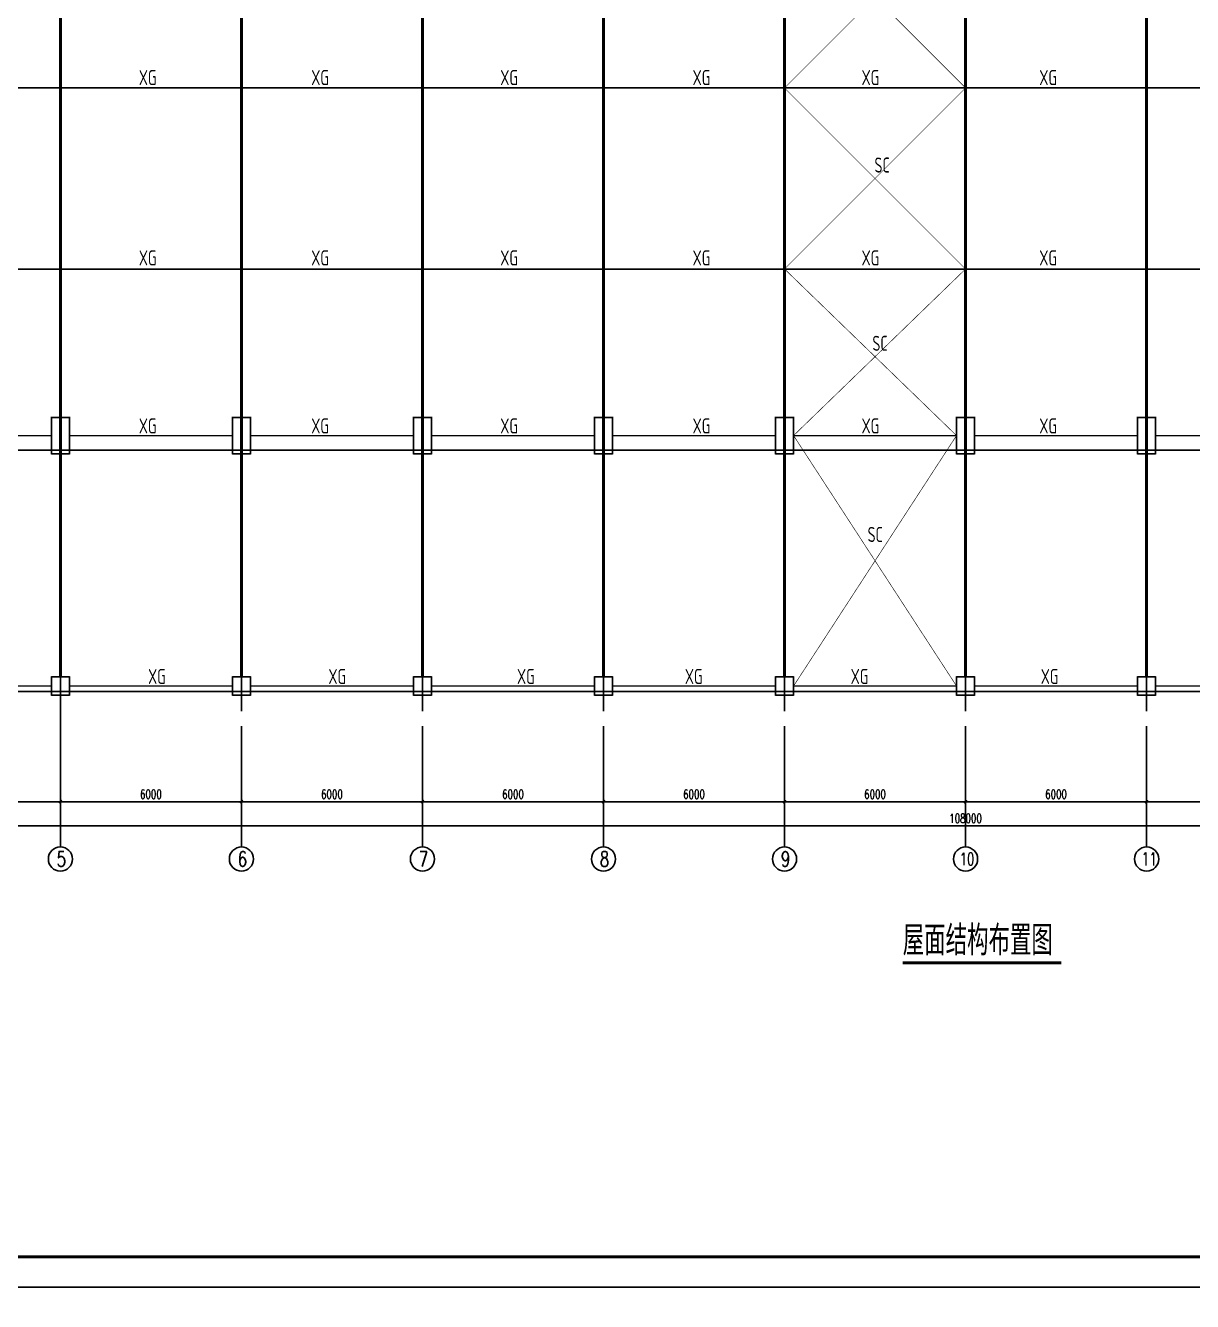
# Model space of a CAD drawing. Extents: x -73672 to 366960, y -527333 to 140666.
# Drawn here: x 222200 to 260877, y -275508 to -233221 of the extents above; entities that cross this region are included whole.
import ezdxf
from ezdxf.enums import TextEntityAlignment as Align

# ---------------------------------------------------------------- set-up
doc = ezdxf.new("R2010")
doc.units = 0
doc.header["$LTSCALE"] = 1000
doc.header["$MEASUREMENT"] = 0
for name, color, linetype in [('AXIS', 3, 'Continuous'), ('AXIS_TEXT', 7, 'Continuous'), ('COLU_DE_NUM', 7, 'Continuous'), ('COLUMN', 9, 'Continuous'), ('DIM_SYMB', 3, 'Continuous'), ('PUB_TITLE', 4, 'Continuous')]:
    doc.layers.add(name, color=color, linetype=linetype)
doc.styles.add('_TCH_AXIS', font='COMPLEX', dxfattribs={"bigfont": 'GBCBIG'})
doc.styles.add('_TCH_DIM_T3', font='SIMPLEX', dxfattribs={"width": 0.705882, "bigfont": 'GBCBIG'})
doc.styles.add('COMPLEX', font='COMPLEX', dxfattribs={"bigfont": 'Tssdchn.shx'})
doc.styles.get("Standard").update_dxf_attribs({"font": 'gbenor.shx', "bigfont": 'gbcbig.shx'})
doc.styles.add('TSSD_Label', font='Tssdeng.shx', dxfattribs={"width": 0.7, "bigfont": 'hztxt.shx'})
doc.dimstyles.new('_TCH_ARCH-100', dxfattribs={"dimtxt": 297.5, "dimasz": 100, "dimexe": 250, "dimexo": 300, "dimgap": 100, "dimtad": 1, "dimdec": 0, "dimzin": 0, "dimdsep": 46, "dimtxsty": '_TCH_DIM_T3', "dimblk": 'ARCHTICK', "dimcen": 0.09, "dimclrt": 7, "dimazin": 2, "dimtfac": 1, "dimtdec": 0, "dimtix": 1, "dimtmove": 2, "dimatfit": 3, "dimfxl": 0, "dimtolj": 1, "dimtzin": 0, "dimarcsym": 0})

# ---------------------------------------------------------------- blocks, each defined once
blk = doc.blocks.new('_ArchTick')
at = {"color": 0, "linetype": 'ByBlock', "const_width": 0.4}
blk.add_lwpolyline([(-0.5, -0.5), (0.5, 0.5)], dxfattribs=at)
blk = doc.blocks.new('*D8637')
at = {"layer": 'AXIS', "color": 0, "lineweight": -2}
for p, q in [((199356, -256744), (199356, -259994)), ((307356, -256744), (307356, -259994)), ((199356, -259744), (307356, -259744))]:
    blk.add_line(p, q, dxfattribs=at)
at = {"layer": 'Defpoints', "color": 0}
for p in [(199356, -256444), (307356, -256444), (307356, -259744)]:
    blk.add_point(p, dxfattribs=at)
at = {"layer": 'AXIS', "color": 0, "linetype": 'ByBlock', "lineweight": -2, "xscale": 100, "yscale": 100, "zscale": 100, "rotation": 180}
blk.add_blockref('_ArchTick', (199356, -259744), dxfattribs=at)
at = {"layer": 'AXIS', "color": 0, "linetype": 'ByBlock', "lineweight": -2, "xscale": 100, "yscale": 100, "zscale": 100}
blk.add_blockref('_ArchTick', (307356, -259744), dxfattribs=at)
at = {"layer": 'AXIS', "color": 7, "insert": (253356, -259496), "char_height": 297.5, "attachment_point": 5, "style": '_TCH_DIM_T3'}
blk.add_mtext('\\A1;108000', dxfattribs=at)
blk = doc.blocks.new('*D8641')
at = {"layer": 'AXIS', "color": 0, "lineweight": -2}
for p, q in [((217356, -256744), (217356, -259194)), ((223356, -256744), (223356, -259194)), ((217356, -258944), (223356, -258944))]:
    blk.add_line(p, q, dxfattribs=at)
at = {"layer": 'Defpoints', "color": 0}
for p in [(217356, -256444), (223356, -256444), (223356, -258944)]:
    blk.add_point(p, dxfattribs=at)
at = {"layer": 'AXIS', "color": 0, "linetype": 'ByBlock', "lineweight": -2, "xscale": 100, "yscale": 100, "zscale": 100, "rotation": 180}
blk.add_blockref('_ArchTick', (217356, -258944), dxfattribs=at)
at = {"layer": 'AXIS', "color": 0, "linetype": 'ByBlock', "lineweight": -2, "xscale": 100, "yscale": 100, "zscale": 100}
blk.add_blockref('_ArchTick', (223356, -258944), dxfattribs=at)
at = {"layer": 'AXIS', "color": 7, "insert": (220356, -258696), "char_height": 297.5, "attachment_point": 5, "style": '_TCH_DIM_T3'}
blk.add_mtext('\\A1;6000', dxfattribs=at)
blk = doc.blocks.new('*D8642')
at = {"layer": 'AXIS', "color": 0, "lineweight": -2}
for p, q in [((223356, -256744), (223356, -259194)), ((229356, -256744), (229356, -259194)), ((223356, -258944), (229356, -258944))]:
    blk.add_line(p, q, dxfattribs=at)
at = {"layer": 'Defpoints', "color": 0}
for p in [(223356, -256444), (229356, -256444), (229356, -258944)]:
    blk.add_point(p, dxfattribs=at)
at = {"layer": 'AXIS', "color": 0, "linetype": 'ByBlock', "lineweight": -2, "xscale": 100, "yscale": 100, "zscale": 100, "rotation": 180}
blk.add_blockref('_ArchTick', (223356, -258944), dxfattribs=at)
at = {"layer": 'AXIS', "color": 0, "linetype": 'ByBlock', "lineweight": -2, "xscale": 100, "yscale": 100, "zscale": 100}
blk.add_blockref('_ArchTick', (229356, -258944), dxfattribs=at)
at = {"layer": 'AXIS', "color": 7, "insert": (226356, -258696), "char_height": 297.5, "attachment_point": 5, "style": '_TCH_DIM_T3'}
blk.add_mtext('\\A1;6000', dxfattribs=at)
blk = doc.blocks.new('*D8643')
at = {"layer": 'AXIS', "color": 0, "lineweight": -2}
for p, q in [((229356, -256744), (229356, -259194)), ((235356, -256744), (235356, -259194)), ((229356, -258944), (235356, -258944))]:
    blk.add_line(p, q, dxfattribs=at)
at = {"layer": 'Defpoints', "color": 0}
for p in [(229356, -256444), (235356, -256444), (235356, -258944)]:
    blk.add_point(p, dxfattribs=at)
at = {"layer": 'AXIS', "color": 0, "linetype": 'ByBlock', "lineweight": -2, "xscale": 100, "yscale": 100, "zscale": 100, "rotation": 180}
blk.add_blockref('_ArchTick', (229356, -258944), dxfattribs=at)
at = {"layer": 'AXIS', "color": 0, "linetype": 'ByBlock', "lineweight": -2, "xscale": 100, "yscale": 100, "zscale": 100}
blk.add_blockref('_ArchTick', (235356, -258944), dxfattribs=at)
at = {"layer": 'AXIS', "color": 7, "insert": (232356, -258696), "char_height": 297.5, "attachment_point": 5, "style": '_TCH_DIM_T3'}
blk.add_mtext('\\A1;6000', dxfattribs=at)
blk = doc.blocks.new('*D8644')
at = {"layer": 'AXIS', "color": 0, "lineweight": -2}
for p, q in [((235356, -256744), (235356, -259194)), ((241356, -256744), (241356, -259194)), ((235356, -258944), (241356, -258944))]:
    blk.add_line(p, q, dxfattribs=at)
at = {"layer": 'Defpoints', "color": 0}
for p in [(235356, -256444), (241356, -256444), (241356, -258944)]:
    blk.add_point(p, dxfattribs=at)
at = {"layer": 'AXIS', "color": 0, "linetype": 'ByBlock', "lineweight": -2, "xscale": 100, "yscale": 100, "zscale": 100, "rotation": 180}
blk.add_blockref('_ArchTick', (235356, -258944), dxfattribs=at)
at = {"layer": 'AXIS', "color": 0, "linetype": 'ByBlock', "lineweight": -2, "xscale": 100, "yscale": 100, "zscale": 100}
blk.add_blockref('_ArchTick', (241356, -258944), dxfattribs=at)
at = {"layer": 'AXIS', "color": 7, "insert": (238356, -258696), "char_height": 297.5, "attachment_point": 5, "style": '_TCH_DIM_T3'}
blk.add_mtext('\\A1;6000', dxfattribs=at)
blk = doc.blocks.new('*D8645')
at = {"layer": 'AXIS', "color": 0, "lineweight": -2}
for p, q in [((241356, -256744), (241356, -259194)), ((247356, -256744), (247356, -259194)), ((241356, -258944), (247356, -258944))]:
    blk.add_line(p, q, dxfattribs=at)
at = {"layer": 'Defpoints', "color": 0}
for p in [(241356, -256444), (247356, -256444), (247356, -258944)]:
    blk.add_point(p, dxfattribs=at)
at = {"layer": 'AXIS', "color": 0, "linetype": 'ByBlock', "lineweight": -2, "xscale": 100, "yscale": 100, "zscale": 100, "rotation": 180}
blk.add_blockref('_ArchTick', (241356, -258944), dxfattribs=at)
at = {"layer": 'AXIS', "color": 0, "linetype": 'ByBlock', "lineweight": -2, "xscale": 100, "yscale": 100, "zscale": 100}
blk.add_blockref('_ArchTick', (247356, -258944), dxfattribs=at)
at = {"layer": 'AXIS', "color": 7, "insert": (244356, -258696), "char_height": 297.5, "attachment_point": 5, "style": '_TCH_DIM_T3'}
blk.add_mtext('\\A1;6000', dxfattribs=at)
blk = doc.blocks.new('*D8646')
at = {"layer": 'AXIS', "color": 0, "lineweight": -2}
for p, q in [((247356, -256744), (247356, -259194)), ((253356, -256744), (253356, -259194)), ((247356, -258944), (253356, -258944))]:
    blk.add_line(p, q, dxfattribs=at)
at = {"layer": 'Defpoints', "color": 0}
for p in [(247356, -256444), (253356, -256444), (253356, -258944)]:
    blk.add_point(p, dxfattribs=at)
at = {"layer": 'AXIS', "color": 0, "linetype": 'ByBlock', "lineweight": -2, "xscale": 100, "yscale": 100, "zscale": 100, "rotation": 180}
blk.add_blockref('_ArchTick', (247356, -258944), dxfattribs=at)
at = {"layer": 'AXIS', "color": 0, "linetype": 'ByBlock', "lineweight": -2, "xscale": 100, "yscale": 100, "zscale": 100}
blk.add_blockref('_ArchTick', (253356, -258944), dxfattribs=at)
at = {"layer": 'AXIS', "color": 7, "insert": (250356, -258696), "char_height": 297.5, "attachment_point": 5, "style": '_TCH_DIM_T3'}
blk.add_mtext('\\A1;6000', dxfattribs=at)
blk = doc.blocks.new('*D8647')
at = {"layer": 'AXIS', "color": 0, "lineweight": -2}
for p, q in [((253356, -256744), (253356, -259194)), ((259356, -256744), (259356, -259194)), ((253356, -258944), (259356, -258944))]:
    blk.add_line(p, q, dxfattribs=at)
at = {"layer": 'Defpoints', "color": 0}
for p in [(253356, -256444), (259356, -256444), (259356, -258944)]:
    blk.add_point(p, dxfattribs=at)
at = {"layer": 'AXIS', "color": 0, "linetype": 'ByBlock', "lineweight": -2, "xscale": 100, "yscale": 100, "zscale": 100, "rotation": 180}
blk.add_blockref('_ArchTick', (253356, -258944), dxfattribs=at)
at = {"layer": 'AXIS', "color": 0, "linetype": 'ByBlock', "lineweight": -2, "xscale": 100, "yscale": 100, "zscale": 100}
blk.add_blockref('_ArchTick', (259356, -258944), dxfattribs=at)
at = {"layer": 'AXIS', "color": 7, "insert": (256356, -258696), "char_height": 297.5, "attachment_point": 5, "style": '_TCH_DIM_T3'}
blk.add_mtext('\\A1;6000', dxfattribs=at)
blk = doc.blocks.new('*D8648')
at = {"layer": 'AXIS', "color": 0, "lineweight": -2}
for p, q in [((259356, -256744), (259356, -259194)), ((265356, -256744), (265356, -259194)), ((259356, -258944), (265356, -258944))]:
    blk.add_line(p, q, dxfattribs=at)
at = {"layer": 'Defpoints', "color": 0}
for p in [(259356, -256444), (265356, -256444), (265356, -258944)]:
    blk.add_point(p, dxfattribs=at)
at = {"layer": 'AXIS', "color": 0, "linetype": 'ByBlock', "lineweight": -2, "xscale": 100, "yscale": 100, "zscale": 100, "rotation": 180}
blk.add_blockref('_ArchTick', (259356, -258944), dxfattribs=at)
at = {"layer": 'AXIS', "color": 0, "linetype": 'ByBlock', "lineweight": -2, "xscale": 100, "yscale": 100, "zscale": 100}
blk.add_blockref('_ArchTick', (265356, -258944), dxfattribs=at)
at = {"layer": 'AXIS', "color": 7, "insert": (262356, -258696), "char_height": 297.5, "attachment_point": 5, "style": '_TCH_DIM_T3'}
blk.add_mtext('\\A1;6000', dxfattribs=at)
blk = doc.blocks.new('_AXISO')
blk.add_circle((0, 0), 0.5)
at = {"layer": 'AXIS_TEXT', "style": 'COMPLEX'}
blk.add_attdef('A', text='', height=0.56, dxfattribs=at).set_placement((-0.25, -0.28), (0.25, -0.28), align=Align.FIT)

msp = doc.modelspace()

# ---------------------------------------------------------------- linework, layer by layer
at = {"color": 1}
for p, q in [((223356.38, -197638.49), (223356.38, -255944.28)), ((229356.38, -197638.49), (229356.38, -255944.28)), ((235356.38, -197638.49), (235356.38, -255944.28)), ((241356.38, -197638.49), (241356.38, -255944.28)), ((247356.38, -197638.49), (247356.38, -255944.28)), ((253356.38, -197638.49), (253356.38, -255944.28)), ((259356.38, -197638.49), (259356.38, -255944.28)), ((196970.72, -235290.68), (308442.6, -235290.68)), ((196970.72, -241290.68), (308442.6, -241290.68)), ((196970.72, -247290.68), (308442.6, -247290.68)), ((196970.72, -255290.68), (308442.6, -255290.68))]:
    msp.add_line(p, q, dxfattribs=at)
msp.add_line((223356.38, -255410.68), (223356.38, -256910.68))
at = {"color": 0}
for points, const_width in [([(253056.38, -246810.68), (247356.38, -241290.68), (253356.38, -235290.68), (247356.38, -229290.68), (253056.38, -223290.68), (247356.38, -217290.68), (253356.38, -211290.68), (247356.38, -205290.68), (253056.38, -199770.68)], 20), ([(247656.38, -199770.68), (253356.38, -205290.68), (247356.38, -211290.68), (253356.38, -217290.68), (247656.38, -223290.68), (253356.38, -229290.68), (247356.38, -235290.68), (253356.38, -241290.68), (247656.38, -246810.68)], 20), ([(223356.38, -254810.68), (223356.38, -200370.68)], 100), ([(229356.38, -254810.68), (229356.38, -200370.68)], 100), ([(235356.38, -254810.68), (235356.38, -200370.68)], 100), ([(241356.38, -254810.68), (241356.38, -200370.68)], 100), ([(247356.38, -254810.68), (247356.38, -200370.68)], 100), ([(253356.38, -254810.68), (253356.38, -200370.68)], 100), ([(259356.38, -254810.68), (259356.38, -200370.68)], 100), ([(223056.38, -246210.68), (223056.38, -247410.68), (223656.38, -247410.68), (223656.38, -246210.68), (223056.38, -246210.68)], 50), ([(229056.38, -246210.68), (229056.38, -247410.68), (229656.38, -247410.68), (229656.38, -246210.68), (229056.38, -246210.68)], 50), ([(235056.38, -246210.68), (235056.38, -247410.68), (235656.38, -247410.68), (235656.38, -246210.68), (235056.38, -246210.68)], 50), ([(241056.38, -246210.68), (241056.38, -247410.68), (241656.38, -247410.68), (241656.38, -246210.68), (241056.38, -246210.68)], 50), ([(247056.38, -246210.68), (247056.38, -247410.68), (247656.38, -247410.68), (247656.38, -246210.68), (247056.38, -246210.68)], 50), ([(253056.38, -246210.68), (253056.38, -247410.68), (253656.38, -247410.68), (253656.38, -246210.68), (253056.38, -246210.68)], 50), ([(259056.38, -246210.68), (259056.38, -247410.68), (259656.38, -247410.68), (259656.38, -246210.68), (259056.38, -246210.68)], 50), ([(247656.38, -246810.68), (253056.38, -255110.68)], 20), ([(253056.38, -246810.68), (247656.38, -255110.68)], 20), ([(223656.38, -255410.68), (223656.38, -254810.68), (223056.38, -254810.68), (223056.38, -255410.68), (223656.38, -255410.68)], 50), ([(229656.38, -255410.68), (229656.38, -254810.68), (229056.38, -254810.68), (229056.38, -255410.68), (229656.38, -255410.68)], 50), ([(235656.38, -255410.68), (235656.38, -254810.68), (235056.38, -254810.68), (235056.38, -255410.68), (235656.38, -255410.68)], 50), ([(241656.38, -255410.68), (241656.38, -254810.68), (241056.38, -254810.68), (241056.38, -255410.68), (241656.38, -255410.68)], 50), ([(247656.38, -255410.68), (247656.38, -254810.68), (247056.38, -254810.68), (247056.38, -255410.68), (247656.38, -255410.68)], 50), ([(253656.38, -255410.68), (253656.38, -254810.68), (253056.38, -254810.68), (253056.38, -255410.68), (253656.38, -255410.68)], 50), ([(259656.38, -255410.68), (259656.38, -254810.68), (259056.38, -254810.68), (259056.38, -255410.68), (259656.38, -255410.68)], 50)]:
    msp.add_lwpolyline(points, dxfattribs=dict(at, const_width=const_width))
at = {"const_width": 40}
for points in [[(200436.38, -235290.68), (306276.38, -235290.68)], [(200436.38, -241290.68), (306276.38, -241290.68)], [(217656.38, -246810.68), (223056.38, -246810.68)], [(223656.38, -246810.68), (229056.38, -246810.68)], [(229656.38, -246810.68), (235056.38, -246810.68)], [(235656.38, -246810.68), (241056.38, -246810.68)], [(241656.38, -246810.68), (247056.38, -246810.68)], [(247656.38, -246810.68), (253056.38, -246810.68)], [(253656.38, -246810.68), (259056.38, -246810.68)], [(259656.38, -246810.68), (265056.38, -246810.68)], [(217656.38, -255110.68), (223056.38, -255110.68)], [(223656.38, -255110.68), (229056.38, -255110.68)], [(229656.38, -255110.68), (235056.38, -255110.68)], [(235656.38, -255110.68), (241056.38, -255110.68)], [(241656.38, -255110.68), (247056.38, -255110.68)], [(247656.38, -255110.68), (253056.38, -255110.68)], [(253656.38, -255110.68), (259056.38, -255110.68)], [(259656.38, -255110.68), (265056.38, -255110.68)]]:
    msp.add_lwpolyline(points, dxfattribs=at)
at = {"layer": 'AXIS'}
for p, q in [((223356.38, -256444.28), (223356.38, -260444.28)), ((229356.38, -256444.28), (229356.38, -260444.28)), ((235356.38, -256444.28), (235356.38, -260444.28)), ((241356.38, -256444.28), (241356.38, -260444.28)), ((247356.38, -256444.28), (247356.38, -260444.28)), ((253356.38, -256444.28), (253356.38, -260444.28)), ((259356.38, -256444.28), (259356.38, -260444.28))]:
    msp.add_line(p, q, dxfattribs=at)
at = {"layer": 'COLUMN'}
for points in [[(223056.38, -247410.68), (223656.38, -247410.68), (223656.38, -246210.68), (223056.38, -246210.68)], [(229056.38, -247410.68), (229656.38, -247410.68), (229656.38, -246210.68), (229056.38, -246210.68)], [(235056.38, -247410.68), (235656.38, -247410.68), (235656.38, -246210.68), (235056.38, -246210.68)], [(241056.38, -247410.68), (241656.38, -247410.68), (241656.38, -246210.68), (241056.38, -246210.68)], [(247056.38, -247410.68), (247656.38, -247410.68), (247656.38, -246210.68), (247056.38, -246210.68)], [(253056.38, -247410.68), (253656.38, -247410.68), (253656.38, -246210.68), (253056.38, -246210.68)], [(259056.38, -247410.68), (259656.38, -247410.68), (259656.38, -246210.68), (259056.38, -246210.68)], [(223056.38, -255410.68), (223656.38, -255410.68), (223656.38, -254810.68), (223056.38, -254810.68)], [(229056.38, -255410.68), (229656.38, -255410.68), (229656.38, -254810.68), (229056.38, -254810.68)], [(235056.38, -255410.68), (235656.38, -255410.68), (235656.38, -254810.68), (235056.38, -254810.68)], [(241056.38, -255410.68), (241656.38, -255410.68), (241656.38, -254810.68), (241056.38, -254810.68)], [(247056.38, -255410.68), (247656.38, -255410.68), (247656.38, -254810.68), (247056.38, -254810.68)], [(253056.38, -255410.68), (253656.38, -255410.68), (253656.38, -254810.68), (253056.38, -254810.68)], [(259056.38, -255410.68), (259656.38, -255410.68), (259656.38, -254810.68), (259056.38, -254810.68)]]:
    msp.add_lwpolyline(points, close=True, dxfattribs=at)
at = {"layer": 'DIM_SYMB', "const_width": 98}
msp.add_lwpolyline([(251274.08, -264284.84), (256531.62, -264284.84)], dxfattribs=at)
at = {"layer": 'PUB_TITLE'}
for points in [[(185241.64, -275033.5), (333941.64, -275033.5), (333941.64, -190933.5), (185241.64, -190933.5)], [(185241.64, -359133.5), (333941.64, -359133.5), (333941.64, -275033.5), (185241.64, -275033.5)]]:
    msp.add_lwpolyline(points, close=True, dxfattribs=at)
at = {"layer": 'PUB_TITLE', "const_width": 100}
msp.add_lwpolyline([(187741.64, -274033.5), (332941.64, -274033.5), (332941.64, -191933.5), (187741.64, -191933.5)], close=True, dxfattribs=at)

# ---------------------------------------------------------------- block references
at = {"layer": 'AXIS'}
ref = msp.add_blockref('_AXISO', (223356.38, -260844.28), dxfattribs=dict(at, xscale=800, yscale=800, zscale=800))
ref.add_attrib('A', '5', (223237.15, -261097.63), dxfattribs={"color": 7, "height": 506.7, "style": '_TCH_AXIS', "width": 0.705882})
ref = msp.add_blockref('_AXISO', (229356.38, -260844.28), dxfattribs=dict(at, xscale=800, yscale=800, zscale=800))
ref.add_attrib('A', '6', (229237.15, -261097.63), dxfattribs={"color": 7, "height": 506.7, "style": '_TCH_AXIS', "width": 0.705882})
ref = msp.add_blockref('_AXISO', (235356.38, -260844.28), dxfattribs=dict(at, xscale=800, yscale=800, zscale=800))
ref.add_attrib('A', '7', (235237.15, -261097.63), dxfattribs={"color": 7, "height": 506.7, "style": '_TCH_AXIS', "width": 0.705882})
ref = msp.add_blockref('_AXISO', (241356.38, -260844.28), dxfattribs=dict(at, xscale=800, yscale=800, zscale=800))
ref.add_attrib('A', '8', (241237.15, -261097.63), dxfattribs={"color": 7, "height": 506.7, "style": '_TCH_AXIS', "width": 0.705882})
ref = msp.add_blockref('_AXISO', (247356.38, -260844.28), dxfattribs=dict(at, xscale=800, yscale=800, zscale=800))
ref.add_attrib('A', '9', (247237.15, -261097.63), dxfattribs={"color": 7, "height": 506.7, "style": '_TCH_AXIS', "width": 0.705882})
ref = msp.add_blockref('_AXISO', (253356.38, -260844.28), dxfattribs=dict(at, xscale=800, yscale=800, zscale=800))
ref.add_attrib('A', '10', (253160.93, -261044.78), dxfattribs={"color": 7, "height": 401.002, "style": '_TCH_AXIS', "width": 0.705882})
ref = msp.add_blockref('_AXISO', (259356.38, -260844.28), dxfattribs=dict(at, xscale=800, yscale=800, zscale=800))
ref.add_attrib('A', '11', (259180.57, -261062.2), dxfattribs={"color": 7, "height": 435.854, "style": '_TCH_AXIS', "width": 0.705882})

# ---------------------------------------------------------------- texts
at = {"layer": 'COLU_DE_NUM', "style": 'TSSD_Label', "width": 0.7}
for s, p in [('XG', (226248.55, -234945.58)), ('XG', (231963.63, -234945.58)), ('XG', (238228.23, -234945.58)), ('XG', (244602.74, -234945.58)), ('XG', (250202.19, -234945.58)), ('XG', (256093.12, -234945.58)), ('SC', (250589.84, -237844.93)), ('XG', (226248.55, -240921.68)), ('XG', (231963.63, -240921.68)), ('XG', (238228.23, -240921.68)), ('XG', (244602.74, -240921.68)), ('XG', (250202.19, -240921.68)), ('XG', (256093.12, -240921.68)), ('SC', (250520.7, -243752.16)), ('XG', (226248.55, -246490.18)), ('XG', (231963.63, -246490.18)), ('XG', (238228.23, -246490.18)), ('XG', (244602.74, -246490.18)), ('XG', (250202.19, -246490.18)), ('XG', (256093.12, -246490.18)), ('SC', (250362.19, -250088.23)), ('XG', (226555.14, -254793.36)), ('XG', (232531.24, -254793.36)), ('XG', (238782.1, -254793.36)), ('XG', (244346.06, -254793.36)), ('XG', (249841.32, -254793.36)), ('XG', (256140.82, -254793.36))]:
    msp.add_text(s, height=500, dxfattribs=at).set_placement(p, align=Align.MIDDLE)
at = {"layer": 'DIM_SYMB', "color": 7}
msp.add_text('屋面结构布置图', height=987.259, dxfattribs=at).set_placement((251274.08, -264036.71))

# ---------------------------------------------------------------- dimensions: what is measured, and where the dimension line sits
at = {"layer": 'AXIS'}
for p1, p2, distance, picture, middle in [((199356.38, -256444.28), (307356.38, -256444.28), -3300, '*D8637', (253356.38, -259495.53)), ((217356.38, -256444.28), (223356.38, -256444.28), -2500, '*D8641', (220356.38, -258695.53)), ((223356.38, -256444.28), (229356.38, -256444.28), -2500, '*D8642', (226356.38, -258695.53)), ((229356.38, -256444.28), (235356.38, -256444.28), -2500, '*D8643', (232356.38, -258695.53)), ((235356.38, -256444.28), (241356.38, -256444.28), -2500, '*D8644', (238356.38, -258695.53)), ((241356.38, -256444.28), (247356.38, -256444.28), -2500, '*D8645', (244356.38, -258695.53)), ((247356.38, -256444.28), (253356.38, -256444.28), -2500, '*D8646', (250356.38, -258695.53)), ((253356.38, -256444.28), (259356.38, -256444.28), -2500, '*D8647', (256356.38, -258695.53)), ((259356.38, -256444.28), (265356.38, -256444.28), -2500, '*D8648', (262356.38, -258695.53))]:
    dim = msp.add_aligned_dim(p1=p1, p2=p2, distance=distance, dimstyle='_TCH_ARCH-100', dxfattribs=at)
    dim.commit()
    dim.dimension.update_dxf_attribs({"geometry": picture, "text_midpoint": middle})

doc.saveas('drawing.dxf')
